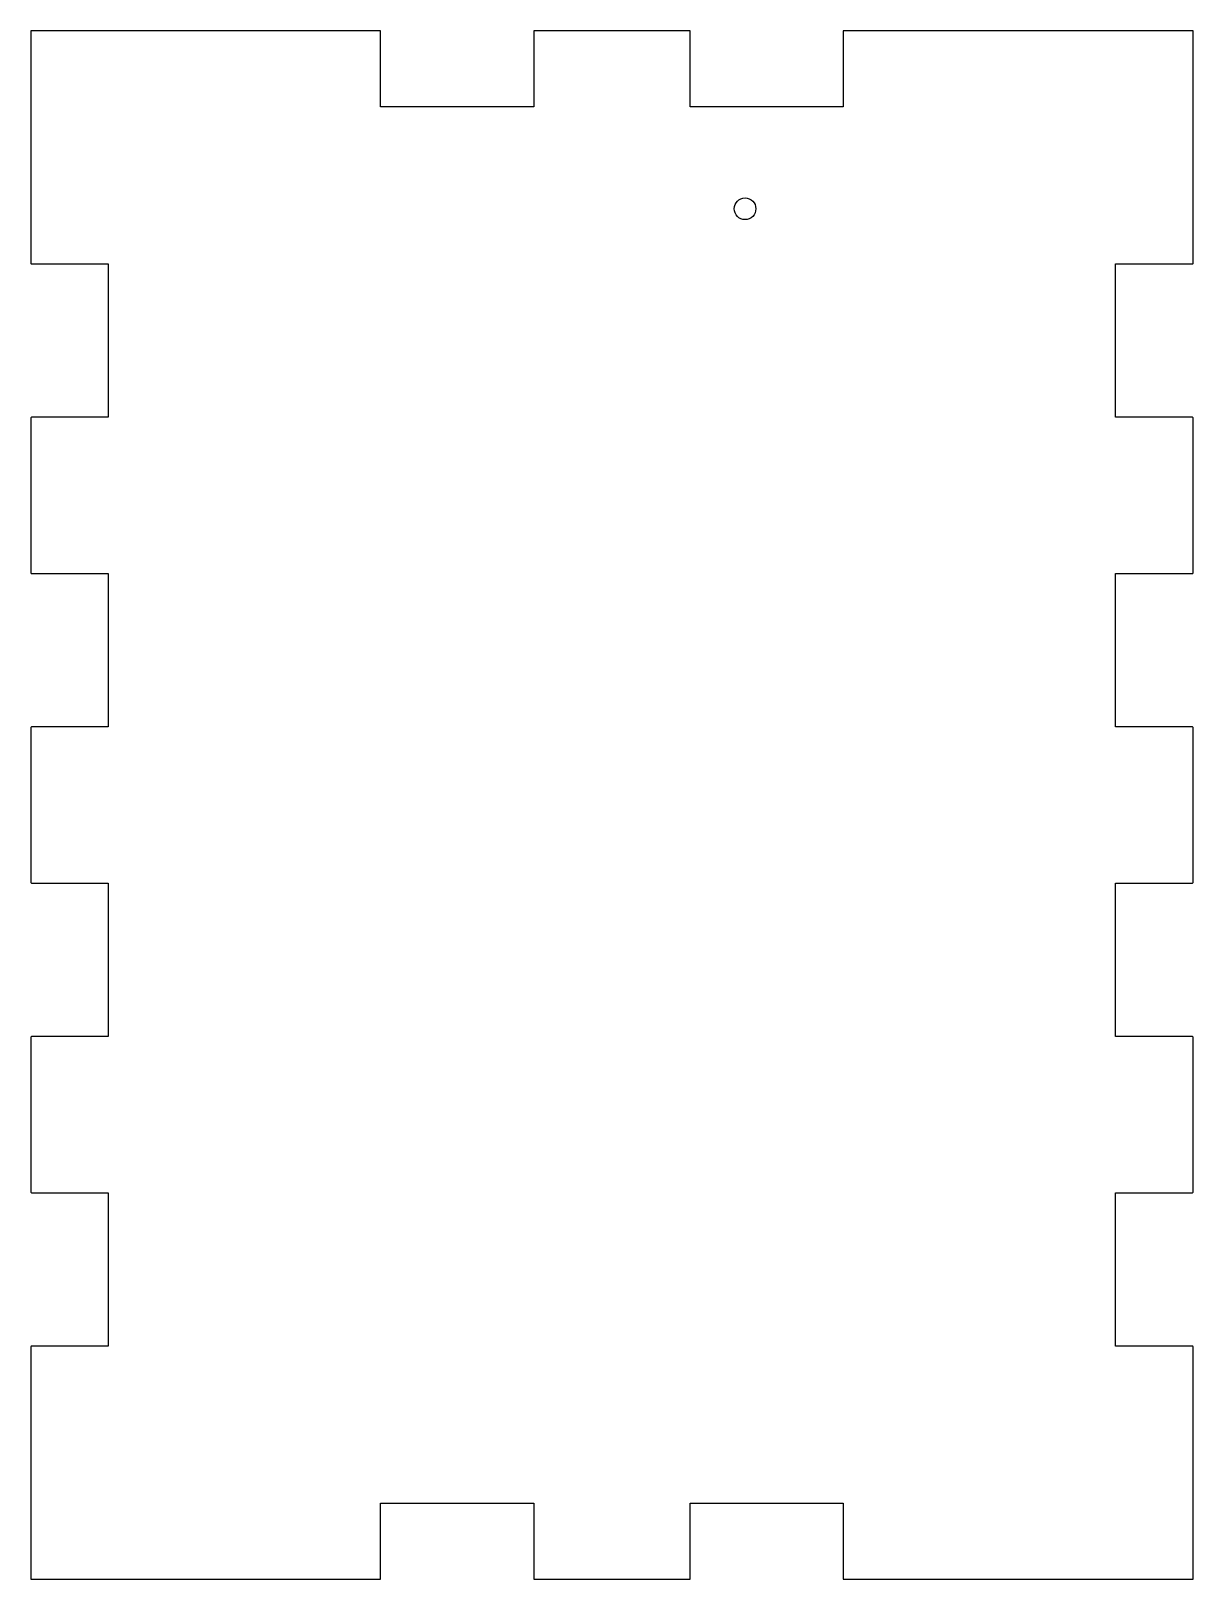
# Model space of a CAD drawing. Header units: millimetres. Extents: x -388 to -238, y -71 to 129.
import ezdxf

# ---------------------------------------------------------------- set-up
doc = ezdxf.new("R2010")
doc.units = ezdxf.units.MM
doc.layers.get('0').update_dxf_attribs({"linetype": 'CONTINUOUS'})

msp = doc.modelspace()

# ---------------------------------------------------------------- linework, layer by layer
msp.add_lwpolyline([(-283.11, 129.13), (-283.11, 119.33), (-302.91, 119.33), (-302.91, 129.13), (-323.11, 129.13), (-323.11, 119.33), (-342.91, 119.33), (-342.91, 129.13), (-388.11, 129.13), (-388.11, 99.11), (-388.08, 99.06), (-388.02, 99.03), (-378.11, 99.03), (-378.11, 79.23), (-388.02, 79.23), (-388.08, 79.2), (-388.11, 79.15), (-388.11, 59.12), (-388.08, 59.06), (-388.02, 59.03), (-378.11, 59.03), (-378.11, 39.23), (-388.02, 39.23), (-388.08, 39.2), (-388.11, 39.15), (-388.11, 19.12), (-388.08, 19.06), (-388.02, 19.03), (-378.11, 19.03), (-378.11, -0.77), (-388.02, -0.77), (-388.08, -0.8), (-388.11, -0.85), (-388.11, -20.89), (-388.08, -20.94), (-388.02, -20.97), (-378.11, -20.97), (-378.11, -40.77), (-388.02, -40.77), (-388.08, -40.8), (-388.11, -40.85), (-388.11, -70.87), (-342.91, -70.87), (-342.91, -61.07), (-323.11, -61.07), (-323.11, -70.87), (-302.91, -70.87), (-302.91, -61.07), (-283.11, -61.07), (-283.11, -70.87), (-237.91, -70.87), (-237.91, -40.85), (-237.94, -40.8), (-237.99, -40.77), (-247.91, -40.77), (-247.91, -20.97), (-237.99, -20.97), (-237.94, -20.94), (-237.91, -20.89), (-237.91, -0.85), (-237.94, -0.8), (-237.99, -0.77), (-247.91, -0.77), (-247.91, 19.03), (-237.99, 19.03), (-237.94, 19.06), (-237.91, 19.12), (-237.91, 39.15), (-237.94, 39.2), (-237.99, 39.23), (-247.91, 39.23), (-247.91, 59.03), (-237.99, 59.03), (-237.94, 59.06), (-237.91, 59.12), (-237.91, 79.15), (-237.94, 79.2), (-237.99, 79.23), (-247.91, 79.23), (-247.91, 99.03), (-237.99, 99.03), (-237.94, 99.06), (-237.91, 99.11), (-237.91, 129.13)], close=True)
msp.add_circle((-295.81, 106.16), 1.4)

doc.saveas('drawing.dxf')
